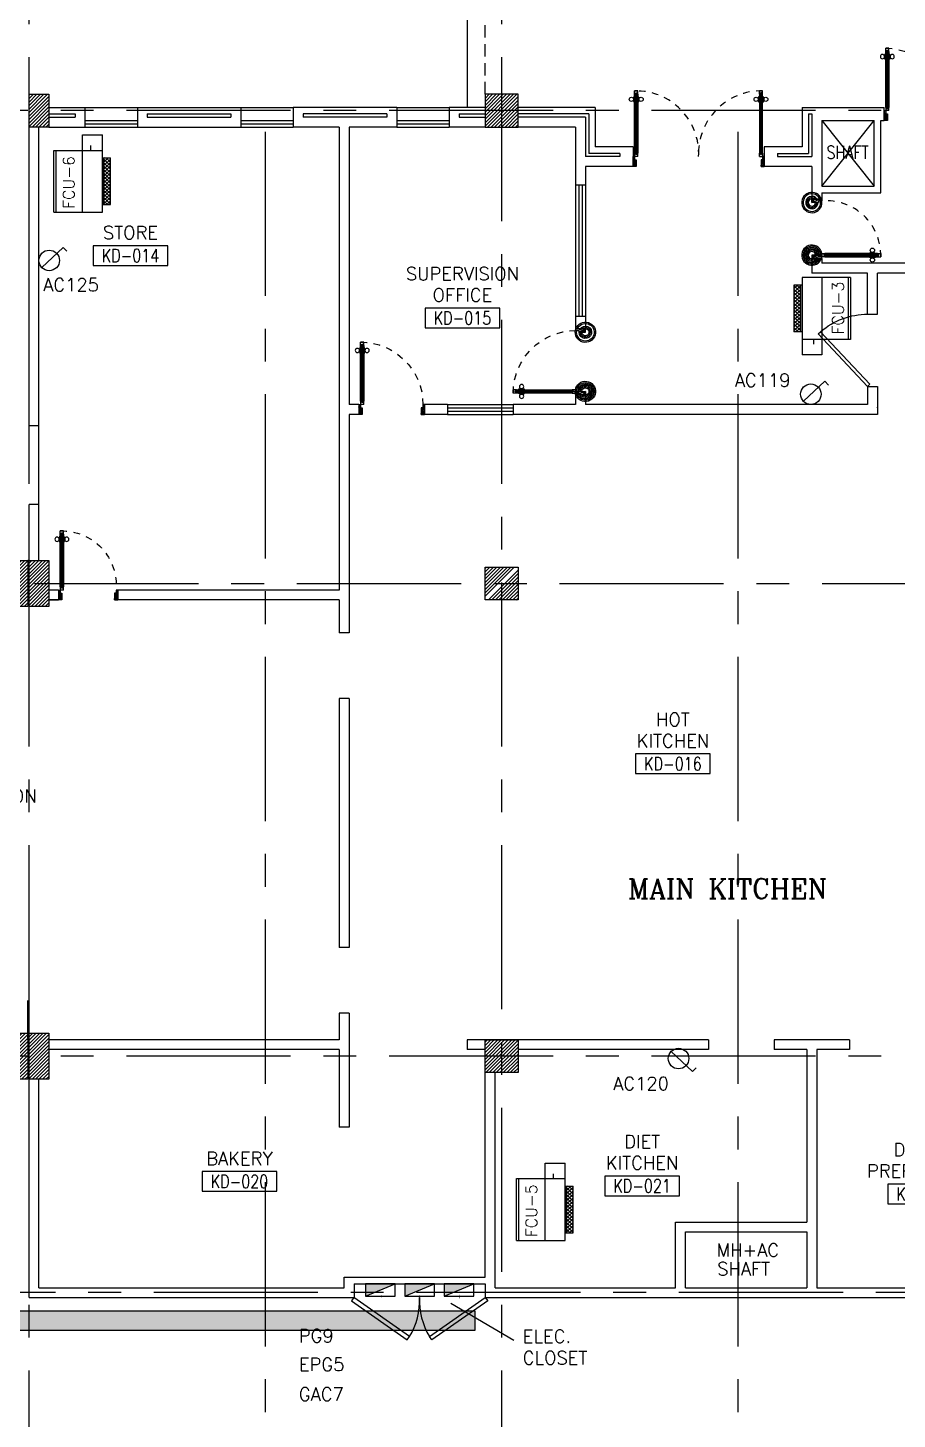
# Model space of a CAD drawing. Extents: x 417866.9 to 417960.2, y 43448 to 43538.2.
# Drawn here: x 417915.52 to 417928.76, y 43505.77 to 43526.96 of the extents above; entities that cross this region are included whole.
import ezdxf
from ezdxf.enums import TextEntityAlignment as Align

# ---------------------------------------------------------------- set-up
doc = ezdxf.new("R2010")
doc.units = 0
doc.header["$MEASUREMENT"] = 0
doc.header["$PDMODE"] = 3
doc.header["$PDSIZE"] = 0.1
for name, pattern in [('CENTERX2', [4, 2.5, -0.5, 0.5, -0.5]), ('HIDDEN', [0.375, 0.25, -0.125]), ('HIDDEN2', [0.1875, 0.125, -0.0625])]:
    doc.linetypes.add(name, pattern=pattern)
doc.layers.get('0').update_dxf_attribs({"color": 11, "linetype": 'CONTINUOUS'})
doc.layers.get('DEFPOINTS').update_dxf_attribs({"color": 11, "linetype": 'CONTINUOUS'})
for name, color, linetype in [('AX-DIM', 11, 'CONTINUOUS'), ('AXES', 11, 'CENTERX2'), ('BORDER', 11, 'CONTINUOUS'), ('CANOPY-LN', 11, 'CONTINUOUS'), ('COL', 11, 'CONTINUOUS'), ('DOOR', 11, 'CONTINUOUS'), ('DOOR-DIM', 11, 'CONTINUOUS'), ('E-HLINE', 3, 'HIDDEN'), ('E-PANELBX', 3, 'CONTINUOUS'), ('E-SOCKETS', 4, 'CONTINUOUS'), ('E-TRAY', 2, 'CONTINUOUS'), ('E-WI', 6, 'CONTINUOUS'), ('EJ', 11, 'CONTINUOUS'), ('FCU', 7, 'CONTINUOUS'), ('FHC', 11, 'CONTINUOUS'), ('HAT', 11, 'CONTINUOUS'), ('INSUL', 11, 'CONTINUOUS'), ('RM-BOX', 11, 'CONTINUOUS'), ('RM-NAME', 11, 'CONTINUOUS'), ('RM-NO', 11, 'CONTINUOUS'), ('SCD', 2, 'CONTINUOUS'), ('SHAFT', 11, 'CONTINUOUS'), ('WALL', 11, 'CONTINUOUS'), ('WIN', 11, 'CONTINUOUS')]:
    doc.layers.add(name, color=color, linetype=linetype)
doc.styles.add('ROMANC', font='romanc', dxfattribs={"height": 0.1})
doc.styles.add('ROMANS', font='ROMANS.shx', dxfattribs={"width": 0.6})
doc.dimstyles.new('STANDARD in', dxfattribs={"dimtxt": 0.2, "dimasz": 0.1, "dimexe": 0.07, "dimexo": 0.05, "dimgap": 0.1, "dimtad": 1, "dimdec": 0, "dimlfac": 1000, "dimzin": 0, "dimdsep": 46, "dimtxsty": 'ROMANS', "dimblk": 'ARCHTICK', "dimcen": 0.05, "dimdle": 0.05, "dimclrd": 7, "dimclre": 7, "dimclrt": 2, "dimadec": 0, "dimazin": 0, "dimtfac": 1, "dimtdec": 0, "dimtmove": 2, "dimatfit": 3, "dimldrblk": 'ARCHTICK', "dimfxl": 0, "dimtolj": 1, "dimtzin": 0, "dimarcsym": 0})

# ---------------------------------------------------------------- blocks, each defined once
blk = doc.blocks.new('DOOR90')
at = {"layer": 'DOOR', "color": 7, "linetype": 'ByBlock'}
for p, q in [((-150, 0), (0, 0)), ((-150, 0), (-150, -25)), ((0, -50), (-114, 0)), ((0, -50), (-40, 0)), ((0, -50), (0, 0)), ((-1000, -25), (-1050, -25)), ((-1050, -75), (-1050, -25)), ((-1050, -25), (-1050, -75)), ((-1000, -75), (-1050, -75)), ((-1000, -42), (-1020, -42)), ((-1020, -42), (-1020, -58)), ((-1000, -58), (-1020, -58)), ((-1000, -25), (-1000, -42)), ((-1000, -58), (-1000, -75)), ((-878, -18), (-968, -18)), ((-968, -25), (-968, -18)), ((-968, -75), (-968, -82)), ((-878, -82), (-968, -82)), ((-955, -9), (-890, -9)), ((-955, -18), (-955, -9)), ((-955, -18), (-890, -18)), ((-955, -82), (-890, -82)), ((-955, -82), (-955, -91)), ((-955, -91), (-890, -91)), ((-890, -18), (-890, -9)), ((-890, -82), (-890, -91)), ((-878, -25), (-878, -18)), ((-878, -75), (-878, -82)), ((-200, -25), (-150, -25)), ((-200, -42), (-200, -25)), ((-180, -42), (-200, -42)), ((-200, -58), (-180, -58)), ((-200, -75), (-200, -58)), ((-150, -75), (-200, -75)), ((-180, -58), (-180, -42)), ((-150, -25), (-100, -25)), ((-150, -75), (-150, -25)), ((-100, -25), (-100, -50)), ((0, -50), (-100, -37)), ((-100, -50), (0, -50)), ((-150, -875), (-100, -875)), ((-150, -900), (-150, -875)), ((-150, -900), (0, -900)), ((0, -900), (-150, -900)), ((0, -850), (-114, -900)), ((-100, -875), (-100, -850)), ((0, -850), (-100, -863)), ((-100, -850), (0, -850)), ((0, -850), (-40, -900)), ((0, -850), (0, -900))]:
    blk.add_line(p, q, dxfattribs=at)
at = {"layer": 'DOOR', "linetype": 'ByBlock'}
for p, q in [((-200, -25), (-1000, -25)), ((-200, -42), (-1000, -42)), ((-200, -58), (-1000, -58)), ((-1000, -75), (-200, -75))]:
    blk.add_line(p, q, dxfattribs=at)
at = {"layer": 'DOOR', "color": 7, "linetype": 'ByBlock'}
for centre in [(-923, 24), (-923, -124)]:
    blk.add_circle(centre, 32.4, dxfattribs=at)
for centre, radius, start, end in [((0, -50), 154, 161.1053, 166.2858), ((0, -50), 94.4, 148.0182, 180), ((0, -50), 134, 158.1598, 169.28), ((0, -50), 114, 154.0838, 167.3774), ((0, -50), 74.4, 137.7764, 180), ((0, -50), 54.4, 113.2074, 180), ((0, -50), 34.4, 90, 180), ((0, -50), 14.4, 90, 180), ((0, -850), 154, 193.7142, 198.8947), ((0, -850), 134, 190.72, 201.8402), ((0, -850), 94.4, 180, 211.9818), ((0, -850), 74.4, 180, 222.2236), ((0, -850), 54.4, 180, 246.7926), ((0, -850), 34.4, 180, 270), ((0, -850), 14.4, 180, 270)]:
    blk.add_arc(centre, radius, start, end, dxfattribs=at)
at = {"layer": 'DOOR', "linetype": 'HIDDEN', "ltscale": 0.5}
blk.add_arc((-222, -50), 828, 178.2701, 275.003, dxfattribs=at)
blk = doc.blocks.new('RM1')
at = {"layer": 'RM-BOX'}
blk.add_lwpolyline([(570, -200), (-570, -200), (-570, -500), (570, -500)], close=True, dxfattribs=at)
at = {"layer": 'RM-NAME', "style": 'ROMANS'}
for tag, p in [('ROOMNAME1', (0, 324)), ('ROOMNAME2', (0, 0))]:
    blk.add_attdef(tag, text='', height=200, dxfattribs=at).set_placement(p, align=Align.MIDDLE)
at = {"layer": 'RM-NO', "style": 'ROMANS', "width": 0.8}
blk.add_attdef('ROOMNO', text='', height=200, dxfattribs=at).set_placement((0, -350), align=Align.MIDDLE)
blk = doc.blocks.new('COL50')
at = {"layer": 'COL'}
blk.add_lwpolyline([(-250, 250), (-250, -250), (250, -250), (250, 250)], close=True, dxfattribs=at)
blk = doc.blocks.new('*X121')
at = {"color": 0}
for p, q in [((227929, 55147), (228383, 55601)), ((227929, 55200), (228330, 55601)), ((227929, 55253), (228276, 55601)), ((227929, 55306), (228223, 55601)), ((227929, 55359), (228170, 55601)), ((227929, 55412), (228117, 55601)), ((227929, 55465), (228064, 55601)), ((227929, 55518), (228011, 55601)), ((227929, 55571), (227958, 55601)), ((227936, 55101), (228429, 55594)), ((227989, 55101), (228429, 55541)), ((228042, 55101), (228429, 55488)), ((228095, 55101), (228429, 55435)), ((228148, 55101), (228429, 55382)), ((228201, 55101), (228429, 55329)), ((228254, 55101), (228429, 55276)), ((228307, 55101), (228429, 55223)), ((228360, 55101), (228429, 55170)), ((228413, 55101), (228429, 55117))]:
    blk.add_line(p, q, dxfattribs=at)
blk = doc.blocks.new('*X120')
at = {"color": 0}
for p, q in [((227929, 62360), (228370, 62801)), ((227929, 62413), (228317, 62801)), ((227929, 62466), (228264, 62801)), ((227929, 62519), (228211, 62801)), ((227929, 62572), (228158, 62801)), ((227929, 62625), (228105, 62801)), ((227929, 62678), (228052, 62801)), ((227929, 62731), (227999, 62801)), ((227929, 62784), (227946, 62801)), ((227976, 62301), (228429, 62753)), ((228029, 62301), (228429, 62700)), ((228082, 62301), (228429, 62647)), ((228135, 62301), (228429, 62594)), ((228188, 62301), (228429, 62541)), ((228241, 62301), (228429, 62488)), ((228294, 62301), (228429, 62435)), ((228347, 62301), (228429, 62382)), ((228400, 62301), (228429, 62329))]:
    blk.add_line(p, q, dxfattribs=at)
blk = doc.blocks.new('*X119')
at = {"color": 0}
for p, q in [((227929, 69519), (228411, 70001)), ((227929, 69572), (228358, 70001)), ((227929, 69625), (228305, 70001)), ((227929, 69678), (228251, 70001)), ((227929, 69731), (228198, 70001)), ((227929, 69784), (228145, 70001)), ((227929, 69837), (228092, 70001)), ((227929, 69890), (228039, 70001)), ((227929, 69943), (227986, 70001)), ((227964, 69501), (228429, 69966)), ((228017, 69501), (228429, 69913)), ((228070, 69501), (228429, 69860)), ((228123, 69501), (228429, 69807)), ((228176, 69501), (228429, 69754)), ((228229, 69501), (228429, 69701)), ((228282, 69501), (228429, 69648)), ((228335, 69501), (228429, 69595)), ((228388, 69501), (228429, 69542))]:
    blk.add_line(p, q, dxfattribs=at)
blk = doc.blocks.new('A$C010A25D0')
at = {"layer": 'DOOR', "color": 0, "linetype": 'ByBlock'}
for p, q in [((0, 2031), (0, 1981)), ((0, 1981), (0, 2031)), ((50, 2031), (0, 2031)), ((50, 1981), (0, 1981)), ((30, 2014), (30, 1998)), ((50, 2014), (30, 2014)), ((50, 1998), (30, 1998)), ((50, 2031), (50, 2014)), ((50, 1998), (50, 1981)), ((83, 2031), (83, 2038)), ((173, 2038), (83, 2038)), ((83, 1981), (83, 1974)), ((173, 1974), (83, 1974)), ((95, 2038), (95, 2047)), ((95, 2047), (160, 2047)), ((95, 2038), (160, 2038)), ((95, 1974), (95, 1965)), ((95, 1974), (160, 1974)), ((95, 1965), (160, 1965)), ((160, 2038), (160, 2047)), ((160, 1974), (160, 1965)), ((173, 2031), (173, 2038)), ((173, 1981), (173, 1974)), ((950, 2014), (950, 2031)), ((950, 2031), (1000, 2031)), ((970, 2014), (950, 2014)), ((950, 1981), (950, 1998)), ((950, 1998), (970, 1998)), ((1000, 1981), (950, 1981)), ((970, 1998), (970, 2014)), ((1000, 2056), (1000, 2031)), ((1000, 2056), (1150, 2056)), ((1000, 1981), (1000, 2031)), ((1000, 2031), (1050, 2031)), ((1050, 2031), (1050, 2006)), ((1050, 2006), (1150, 2006)), ((1150, 2006), (1150, 2056)), ((50, 131), (0, 131)), ((0, 131), (0, 81)), ((0, 81), (0, 131)), ((50, 81), (0, 81)), ((50, 114), (30, 114)), ((30, 98), (30, 114)), ((50, 98), (30, 98)), ((50, 114), (50, 131)), ((50, 81), (50, 98)), ((173, 138), (83, 138)), ((83, 131), (83, 138)), ((83, 81), (83, 74)), ((173, 74), (83, 74)), ((95, 147), (160, 147)), ((95, 138), (95, 147)), ((95, 138), (160, 138)), ((95, 74), (160, 74)), ((95, 74), (95, 65)), ((95, 65), (160, 65)), ((160, 138), (160, 147)), ((160, 74), (160, 65)), ((173, 131), (173, 138)), ((173, 81), (173, 74)), ((1000, 131), (950, 131)), ((950, 131), (950, 114)), ((950, 114), (970, 114)), ((970, 98), (950, 98)), ((950, 98), (950, 81)), ((950, 81), (1000, 81)), ((970, 114), (970, 98)), ((1000, 131), (1000, 81)), ((1000, 56), (1000, 81)), ((1000, 81), (1050, 81)), ((1000, 56), (1150, 56)), ((1050, 81), (1050, 106)), ((1050, 106), (1150, 106)), ((1150, 106), (1150, 56))]:
    blk.add_line(p, q, dxfattribs=at)
at = {"layer": 'DOOR', "linetype": 'ByBlock'}
for p, q in [((950, 2031), (50, 2031)), ((950, 2014), (50, 2014)), ((950, 1998), (50, 1998)), ((50, 1981), (950, 1981)), ((50, 131), (950, 131)), ((950, 114), (50, 114)), ((950, 98), (50, 98)), ((950, 81), (50, 81)), ((1150, 56), (1000, 56))]:
    blk.add_line(p, q, dxfattribs=at)
at = {"layer": 'DOOR', "color": 9, "linetype": 'ByBlock'}
for p, q in [((1150, 2006), (1037, 2056)), ((1150, 2006), (1050, 2019)), ((1150, 2006), (1110, 2056)), ((1150, 106), (1037, 56)), ((1150, 106), (1050, 93)), ((1150, 106), (1110, 56))]:
    blk.add_line(p, q, dxfattribs=at)
at = {"layer": 'DOOR', "color": 0, "linetype": 'ByBlock'}
for centre in [(128, 2079), (128, 1932), (128, 179), (128, 32)]:
    blk.add_circle(centre, 32.4, dxfattribs=at)
at = {"layer": 'DOOR', "linetype": 'HIDDEN', "ltscale": 0.5}
for centre, start, end in [((951, 2006), 178.494, 272.9568), ((951, 106), 87.0432, 181.506)]:
    blk.add_arc(centre, 951, start, end, dxfattribs=at)
at = {"layer": 'DOOR', "color": 9, "linetype": 'ByBlock'}
for centre, radius, start, end in [((1150, 2006), 154, 161.1053, 166.2858), ((1150, 2006), 134, 158.1598, 169.28), ((1150, 2006), 114, 154.0838, 167.3774), ((1150, 2006), 94.4, 148.0182, 180), ((1150, 2006), 74.4, 137.7764, 180), ((1150, 2006), 54.4, 113.2074, 180), ((1150, 2006), 34.4, 90, 180), ((1150, 2006), 14.4, 90, 180), ((1150, 106), 154, 193.7142, 198.8947), ((1150, 106), 134, 190.72, 201.8402), ((1150, 106), 114, 192.6226, 205.9162), ((1150, 106), 94.4, 180, 211.9818), ((1150, 106), 74.4, 180, 222.2236), ((1150, 106), 54.4, 180, 246.7926), ((1150, 106), 34.4, 180, 270), ((1150, 106), 14.4, 180, 270)]:
    blk.add_arc(centre, radius, start, end, dxfattribs=at)
at = {"layer": 'WALL'}
blk.add_line((1000, 56), (1150, 56), dxfattribs=at)
blk = doc.blocks.new('_ARCHTICK')
at = {"color": 0, "linetype": 'ByBlock', "const_width": 0.15}
blk.add_lwpolyline([(-0.5, -0.5), (0.5, 0.5)], dxfattribs=at)
blk = doc.blocks.new('*D149')
at = {"layer": 'AX-DIM', "color": 7, "lineweight": -2}
for p, q in [((417873.447, 43537.08), (417948.237, 43537.08)), ((417873.497, 43534.597), (417873.497, 43537.15)), ((417948.187, 43524.951), (417948.187, 43537.15))]:
    blk.add_line(p, q, dxfattribs=at)
at = {"layer": 'DEFPOINTS', "color": 0}
for p in [(417948.187, 43537.08), (417873.497, 43534.547), (417948.187, 43524.901)]:
    blk.add_point(p, dxfattribs=at)
at = {"layer": 'AX-DIM', "color": 7, "lineweight": -2, "xscale": 0.1, "yscale": 0.1, "zscale": 0.1, "rotation": 180}
blk.add_blockref('_ARCHTICK', (417873.497, 43537.08), dxfattribs=at)
at = {"layer": 'AX-DIM', "color": 7, "lineweight": -2, "xscale": 0.1, "yscale": 0.1, "zscale": 0.1}
blk.add_blockref('_ARCHTICK', (417948.187, 43537.08), dxfattribs=at)
at = {"layer": 'AX-DIM', "color": 2, "insert": (417910.842, 43537.28), "char_height": 0.2, "attachment_point": 5, "style": 'ROMANS'}
blk.add_mtext('\\A1;74690', dxfattribs=at)
blk = doc.blocks.new('C11')
at = {"layer": 'HAT'}
h = blk.add_hatch(dxfattribs=at)
h.set_pattern_fill('ANSI31', color=256, scale=300, style=0)
h.set_pattern_definition([(45, (-383765.23, -62181), (-26.5165043, 26.5165043), [])])
h.paths.add_polyline_path([(-20, 350), (-20, 700), (-320, 700), (-320, 350)])
h.paths.add_polyline_path([(-320, 0), (-20, 0), (-20, 350), (-320, 350)])
h = blk.add_hatch(dxfattribs=at)
h.set_pattern_fill('ANSI31', color=256, scale=300, style=0)
h.set_pattern_definition([(45, (-383445.23, -62181), (-26.5165043, 26.5165043), [])])
h.paths.add_polyline_path([(300, 350), (300, 700), (0, 700), (0, 350)])
h.paths.add_polyline_path([(0, 0), (300, 0), (300, 350), (0, 350)])
at = {"layer": 'COL'}
for points in [[(-20, 700), (-20, 0), (-320, 0), (-320, 700)], [(300, 700), (300, 0), (0, 0), (0, 700)]]:
    blk.add_lwpolyline(points, close=True, dxfattribs=at)
blk = doc.blocks.new('C-300')
at = {"layer": 'HAT', "linetype": 'ByBlock', "ltscale": 0.3}
h = blk.add_hatch(dxfattribs=at)
h.set_pattern_fill('ANSI31', color=8, scale=300, style=0)
h.set_pattern_definition([(45, (-258496.182, -82361.005), (-26.5165043, 26.5165043), [])])
h.paths.add_polyline_path([(300, 500), (0, 500), (0, 250), (300, 250)])
h.paths.add_polyline_path([(300, 250), (0, 250), (0, 0), (300, 0)])
at = {"layer": 'COL'}
blk.add_lwpolyline([(0, 500), (300, 500), (300, 0), (0, 0)], close=True, dxfattribs=at)
blk = doc.blocks.new('DOOR1000')
at = {"layer": 'DOOR', "color": 7, "linetype": 'ByBlock'}
for p, q in [((-150, 0), (0, 0)), ((-150, 0), (-150, -25)), ((0, -50), (-114, 0)), ((0, -50), (-40, 0)), ((0, -50), (0, 0)), ((-1100, -25), (-1100, -75)), ((-1100, -75), (-1100, -25)), ((-1050, -25), (-1100, -25)), ((-1050, -75), (-1100, -75)), ((-1070, -42), (-1070, -58)), ((-1050, -42), (-1070, -42)), ((-1050, -58), (-1070, -58)), ((-1050, -25), (-1050, -42)), ((-1050, -58), (-1050, -75)), ((-1018, -25), (-1018, -18)), ((-928, -18), (-1018, -18)), ((-1018, -75), (-1018, -82)), ((-928, -82), (-1018, -82)), ((-1005, -18), (-1005, -9)), ((-1005, -9), (-940, -9)), ((-1005, -18), (-940, -18)), ((-1005, -82), (-1005, -91)), ((-1005, -82), (-940, -82)), ((-1005, -91), (-940, -91)), ((-940, -18), (-940, -9)), ((-940, -82), (-940, -91)), ((-928, -25), (-928, -18)), ((-928, -75), (-928, -82)), ((-200, -25), (-150, -25)), ((-200, -42), (-200, -25)), ((-180, -42), (-200, -42)), ((-200, -58), (-180, -58)), ((-200, -75), (-200, -58)), ((-150, -75), (-200, -75)), ((-180, -58), (-180, -42)), ((-150, -25), (-100, -25)), ((-150, -75), (-150, -25)), ((-100, -25), (-100, -50)), ((0, -50), (-100, -37)), ((-100, -50), (0, -50)), ((-150, -975), (-100, -975)), ((-150, -1000), (-150, -975)), ((-150, -1000), (0, -1000)), ((0, -1000), (-150, -1000)), ((0, -950), (-114, -1000)), ((-100, -975), (-100, -950)), ((0, -950), (-100, -963)), ((-100, -950), (0, -950)), ((0, -950), (-40, -1000)), ((0, -950), (0, -1000))]:
    blk.add_line(p, q, dxfattribs=at)
at = {"layer": 'DOOR', "linetype": 'ByBlock'}
for p, q in [((-200, -25), (-1050, -25)), ((-200, -42), (-1050, -42)), ((-200, -58), (-1050, -58)), ((-1050, -75), (-200, -75))]:
    blk.add_line(p, q, dxfattribs=at)
at = {"layer": 'DOOR', "color": 7, "linetype": 'ByBlock'}
for centre in [(-973, 24), (-973, -124)]:
    blk.add_circle(centre, 32.4, dxfattribs=at)
for centre, radius, start, end in [((0, -50), 154, 161.1053, 166.2858), ((0, -50), 94.4, 148.0182, 180), ((0, -50), 134, 158.1598, 169.28), ((0, -50), 114, 154.0838, 167.3774), ((0, -50), 74.4, 137.7764, 180), ((0, -50), 54.4, 113.2074, 180), ((0, -50), 34.4, 90, 180), ((0, -50), 14.4, 90, 180), ((0, -950), 154, 193.7142, 198.8947), ((0, -950), 134, 190.72, 201.8402), ((0, -950), 94.4, 180, 211.9818), ((0, -950), 74.4, 180, 222.2236), ((0, -950), 54.4, 180, 246.7926), ((0, -950), 34.4, 180, 270), ((0, -950), 14.4, 180, 270)]:
    blk.add_arc(centre, radius, start, end, dxfattribs=at)
at = {"layer": 'DOOR', "linetype": 'HIDDEN', "ltscale": 0.5}
blk.add_arc((-150, -25), 950, 180, 270, dxfattribs=at)
blk = doc.blocks.new('*X252')
at = {"color": 0}
for p, q in [((23912, -1650), (23966, -1596)), ((23912, -1597), (23913, -1596)), ((23970, -1696), (23912, -1638)), ((23917, -1696), (23912, -1691)), ((23919, -1696), (24019, -1596)), ((24023, -1696), (23923, -1596)), ((23972, -1696), (24072, -1596)), ((24076, -1696), (23976, -1596)), ((24025, -1696), (24125, -1596)), ((24129, -1696), (24029, -1596)), ((24078, -1696), (24178, -1596)), ((24182, -1696), (24082, -1596)), ((24131, -1696), (24231, -1596)), ((24235, -1696), (24135, -1596)), ((24184, -1696), (24284, -1596)), ((24288, -1696), (24188, -1596)), ((24237, -1696), (24337, -1596)), ((24341, -1696), (24241, -1596)), ((24290, -1696), (24390, -1596)), ((24394, -1696), (24294, -1596)), ((24343, -1696), (24443, -1596)), ((24447, -1696), (24347, -1596)), ((24396, -1696), (24496, -1596)), ((24500, -1696), (24400, -1596)), ((24449, -1696), (24549, -1596)), ((24553, -1696), (24453, -1596)), ((24502, -1696), (24602, -1596)), ((24606, -1696), (24506, -1596)), ((24555, -1696), (24624, -1628)), ((24624, -1660), (24559, -1596)), ((24608, -1696), (24624, -1681)), ((24624, -1607), (24612, -1596))]:
    blk.add_line(p, q, dxfattribs=at)
blk = doc.blocks.new('E-PBX')
at = {"layer": 'E-PANELBX'}
h = blk.add_hatch(color=256, dxfattribs=at)
h.paths.add_polyline_path([(34, 190), (-225, 190), (34, 81)])
h.paths.add_polyline_path([(225, 190), (34, 190), (34, 81), (225, 0)])
blk.add_line((225, 0), (-225, 190), dxfattribs=at)
blk.add_lwpolyline([(-225, 190), (225, 190), (225, 0), (-225, 0)], close=True, dxfattribs=at)

msp = doc.modelspace()

# ---------------------------------------------------------------- hatches: boundary and pattern name
at = {"layer": 'HAT'}
h = msp.add_hatch(dxfattribs=at)
h.set_pattern_fill('ANGLE', color=256, style=0)
h.set_pattern_definition([(0, (0, 0), (0, 0.275), [0.2, -0.075]), (90, (0, 0), (-0.275, 2e-17), [0.2, -0.075])])
h.paths.add_polyline_path([(417922.3278, 43507.1193), (417915.3957, 43507.1193), (417915.1957, 43506.9193), (417915.1957, 43495.5569), (417915.4957, 43495.2569), (417920.9414, 43495.2569), (417920.9414, 43494.9569), (417905.0201, 43494.9569), (417904.7716, 43494.7083), (417904.7716, 43493.9249), (417904.1716, 43493.3249), (417898.5287, 43493.3249), (417898.5287, 43493.9249), (417903.923, 43493.9249), (417904.1716, 43494.1734), (417904.1716, 43494.9569), (417904.7716, 43495.5569), (417914.6471, 43495.5569), (417914.8957, 43495.8054), (417914.8957, 43507.0436), (417915.2714, 43507.4193), (417922.3278, 43507.4193)])

# ---------------------------------------------------------------- linework, layer by layer
at = {"layer": 'AXES'}
for p, q in [((417922.7366, 43460.01), (417922.7366, 43537.5491)), ((417915.5366, 43460.01), (417915.5366, 43537.1991)), ((417959.5194, 43525.6943), (417889.6966, 43525.6943)), ((417919.1366, 43466.8743), (417919.1366, 43525.6943)), ((417926.3366, 43466.8743), (417926.3366, 43525.6943)), ((417867.6171, 43518.4943), (417959.5152, 43518.4943)), ((417959.5194, 43511.2943), (417889.6966, 43511.2943)), ((417947.9366, 43507.6943), (417889.6966, 43507.6943))]:
    msp.add_line(p, q, dxfattribs=at)
at = {"layer": 'BORDER'}
msp.add_line((417922.2116, 43536.8943), (417922.2116, 43525.7443), dxfattribs=at)
at = {"layer": 'CANOPY-LN', "linetype": 'HIDDEN2', "ltscale": 1.5}
msp.add_line((417922.4866, 43525.9443), (417922.4866, 43528.0943), dxfattribs=at)
at = {"layer": 'COL'}
msp.add_lwpolyline([(417922.9866, 43525.4443), (417922.9866, 43525.9443), (417922.4866, 43525.9443), (417922.4866, 43525.4443)], close=True, dxfattribs=at)
at = {"layer": 'DOOR'}
msp.add_lwpolyline([(417927.5946, 43522.3285, -0.1793956), (417928.3116, 43522.5944)], format="xyb", dxfattribs=at)
msp.add_lwpolyline([(417927.5592, 43522.2932), (417927.5946, 43522.3285), (417928.347, 43521.5297), (417928.3116, 43521.4943), (417927.5592, 43522.2932)], close=True, dxfattribs=at)
at = {"layer": 'E-SOCKETS'}
for p, q in [((417915.7285, 43523.3067), (417916.0564, 43523.6119)), ((417916.0564, 43523.6119), (417916.1108, 43523.5534)), ((417927.3317, 43521.2691), (417927.6596, 43521.5743)), ((417927.6596, 43521.5743), (417927.714, 43521.5158)), ((417925.3166, 43511.3651), (417925.6444, 43511.0599)), ((417925.6444, 43511.0599), (417925.6989, 43511.1184))]:
    msp.add_line(p, q, dxfattribs=at)
for centre in [(417915.8429, 43523.4132), (417927.4461, 43521.3756), (417925.4309, 43511.2586)]:
    msp.add_circle(centre, 0.1562, dxfattribs=at)
at = {"layer": 'E-TRAY', "color": 4}
msp.add_lwpolyline([(417922.3278, 43507.1193), (417915.3957, 43507.1193), (417915.1957, 43506.9193), (417915.1957, 43495.5569), (417915.4957, 43495.2569), (417920.9414, 43495.2569), (417920.9414, 43494.9569), (417905.0201, 43494.9569), (417904.7716, 43494.7083), (417904.7716, 43493.9249), (417904.1716, 43493.3249), (417898.5287, 43493.3249), (417898.5287, 43493.9249), (417903.923, 43493.9249), (417904.1716, 43494.1734), (417904.1716, 43494.9569), (417904.7716, 43495.5569), (417914.6471, 43495.5569), (417914.8957, 43495.8054), (417914.8957, 43507.0436), (417915.2714, 43507.4193), (417922.3278, 43507.4193), (417922.3278, 43507.1193)], dxfattribs=at)
at = {"layer": 'E-WI', "color": 4}
for points in [[(417920.8946, 43507.6334, 0, 0.1162, 0), (417920.906, 43507.4013, 0, 0, 0), (417920.9129, 43507.0476, 0, 0, 0), (417920.3035, 43507.0457, 0, 0, 0)], [(417921.4779, 43507.6272, 0, 0.1162, 0), (417921.4892, 43507.3951, 0, 0, 0), (417921.4961, 43506.6059, 0, 0, 0), (417920.4754, 43506.604, 0, 0, 0)], [(417922.0857, 43507.6272, 0, 0.1162, 0), (417922.097, 43507.3951, 0, 0, 0), (417922.1039, 43506.1335, 0, 0, 0), (417920.5061, 43506.1316, 0, 0, 0)]]:
    msp.add_lwpolyline(points, format="xyseb", dxfattribs=at)
at = {"layer": 'FCU', "color": 3}
for p, q in [((417916.3521, 43525.0899), (417916.3521, 43525.3279)), ((417916.3521, 43525.3279), (417916.6521, 43525.3279)), ((417916.4772, 43525.0899), (417916.4772, 43525.1632)), ((417916.6521, 43525.0899), (417916.6521, 43525.3279)), ((417915.9471, 43524.1499), (417915.9471, 43525.0899)), ((417916.6521, 43524.9759), (417916.7771, 43524.9759)), ((417916.6771, 43524.2639), (417916.6771, 43524.9759)), ((417916.7771, 43524.2639), (417916.7771, 43524.9759)), ((417916.6521, 43524.2639), (417916.7771, 43524.2639)), ((417928.0169, 43523.1514), (417928.0169, 43522.2114)), ((417927.1869, 43523.0374), (417927.1869, 43522.3254)), ((417927.3119, 43523.0374), (417927.1869, 43523.0374)), ((417927.2869, 43523.0374), (417927.2869, 43522.3254)), ((417927.3119, 43522.3254), (417927.1869, 43522.3254)), ((417927.3119, 43522.2114), (417927.3119, 43521.9734)), ((417927.4869, 43522.2114), (417927.4869, 43522.1381)), ((417927.6119, 43522.2114), (417927.6119, 43521.9734)), ((417927.6119, 43521.9734), (417927.3119, 43521.9734)), ((417923.4007, 43509.4302), (417923.4007, 43509.6682)), ((417923.4007, 43509.6682), (417923.7007, 43509.6682)), ((417923.5257, 43509.4302), (417923.5257, 43509.5036)), ((417923.7007, 43509.4302), (417923.7007, 43509.6682)), ((417922.9957, 43508.4902), (417922.9957, 43509.4302)), ((417923.7007, 43509.3162), (417923.8257, 43509.3162)), ((417923.7257, 43508.6042), (417923.7257, 43509.3162)), ((417923.8257, 43508.6042), (417923.8257, 43509.3162)), ((417923.7007, 43508.6042), (417923.8257, 43508.6042))]:
    msp.add_line(p, q, dxfattribs=at)
at = {"layer": 'FCU', "color": 6}
for p, q in [((417915.9151, 43525.0899), (417916.6521, 43525.0899)), ((417915.9151, 43524.1499), (417915.9151, 43525.0899)), ((417916.3521, 43524.1499), (417916.3521, 43525.0899)), ((417916.6521, 43524.1499), (417916.6521, 43525.0899)), ((417915.9151, 43524.1499), (417916.6521, 43524.1499)), ((417927.3119, 43523.1514), (417927.3119, 43522.2114)), ((417928.0489, 43523.1514), (417927.3119, 43523.1514)), ((417927.6119, 43523.1514), (417927.6119, 43522.2114)), ((417928.0489, 43523.1514), (417928.0489, 43522.2114)), ((417928.0489, 43522.2114), (417927.3119, 43522.2114)), ((417922.9637, 43509.4302), (417923.7007, 43509.4302)), ((417922.9637, 43508.4902), (417922.9637, 43509.4302)), ((417923.4007, 43508.4902), (417923.4007, 43509.4302)), ((417923.7007, 43508.4902), (417923.7007, 43509.4302)), ((417922.9637, 43508.4902), (417923.7007, 43508.4902))]:
    msp.add_line(p, q, dxfattribs=at)
at = {"layer": 'FHC'}
msp.add_line((417928.4616, 43521.1693), (417928.4616, 43521.1793), dxfattribs=at)
at = {"layer": 'HAT'}
msp.add_line((417921.963, 43507.5343), (417922.9212, 43506.9713), dxfattribs=at)
at = {"layer": 'INSUL'}
for p, q in [((417915.8366, 43525.6443), (417916.2366, 43525.6443)), ((417915.8366, 43525.5943), (417916.2366, 43525.5943)), ((417916.2366, 43525.6443), (417916.2366, 43525.5943)), ((417917.3366, 43525.6443), (417918.6116, 43525.6443)), ((417917.3366, 43525.6443), (417917.3366, 43525.5943)), ((417917.3366, 43525.5943), (417918.6116, 43525.5943)), ((417918.6116, 43525.6443), (417918.6116, 43525.5943)), ((417920.9866, 43525.6443), (417919.7116, 43525.6443)), ((417919.7116, 43525.6443), (417919.7116, 43525.5943)), ((417920.9866, 43525.5943), (417919.7116, 43525.5943)), ((417920.9866, 43525.6443), (417920.9866, 43525.5943)), ((417922.0866, 43525.6443), (417922.4866, 43525.6443)), ((417922.0866, 43525.6443), (417922.0866, 43525.5943)), ((417922.0866, 43525.5943), (417922.4866, 43525.5943)), ((417924.0616, 43525.6443), (417922.9866, 43525.6443)), ((417924.0116, 43525.5943), (417922.9866, 43525.5943)), ((417924.0116, 43525.5943), (417924.0116, 43524.9943)), ((417924.0616, 43525.6443), (417924.0616, 43525.0443)), ((417927.4116, 43525.6443), (417927.4116, 43525.0443)), ((417927.4116, 43525.6443), (417927.4616, 43525.6443)), ((417927.4616, 43525.6443), (417927.4616, 43524.9943)), ((417924.5366, 43524.9943), (417924.0116, 43524.9943)), ((417924.5366, 43525.0443), (417924.0616, 43525.0443)), ((417924.5366, 43525.0443), (417924.5366, 43524.9943)), ((417926.9366, 43525.0443), (417926.9366, 43524.9943)), ((417926.9366, 43525.0443), (417927.4116, 43525.0443)), ((417926.9366, 43524.9943), (417927.4616, 43524.9943))]:
    msp.add_line(p, q, dxfattribs=at)
at = {"layer": 'SHAFT', "color": 251, "linetype": 'ByBlock'}
for p, q in [((417927.6116, 43524.5443), (417928.4116, 43525.5443)), ((417927.6116, 43525.5443), (417928.4116, 43524.5443))]:
    msp.add_line(p, q, dxfattribs=at)
at = {"layer": 'WALL'}
for p, q in [((417915.8366, 43525.7443), (417916.3866, 43525.7443)), ((417916.3866, 43525.7443), (417916.3866, 43525.4443)), ((417917.1866, 43525.7443), (417918.7616, 43525.7443)), ((417917.1866, 43525.7443), (417917.1866, 43525.4443)), ((417918.7616, 43525.7443), (417918.7616, 43525.4443)), ((417921.1366, 43525.7443), (417919.5616, 43525.7443)), ((417919.5616, 43525.7443), (417919.5616, 43525.4443)), ((417921.1366, 43525.7443), (417921.1366, 43525.4443)), ((417921.9366, 43525.7443), (417921.9366, 43525.4443)), ((417922.4866, 43525.7443), (417921.9366, 43525.7443)), ((417924.1616, 43525.7443), (417922.9866, 43525.7443)), ((417924.1616, 43525.7443), (417924.1616, 43525.1443)), ((417927.3116, 43525.7443), (417927.6116, 43525.7443)), ((417927.3116, 43525.7443), (417927.3116, 43525.1443)), ((417927.6116, 43525.7443), (417928.5616, 43525.7443)), ((417928.5616, 43525.5443), (417928.5616, 43525.7443)), ((417915.5366, 43522.1693), (417915.5366, 43525.4443)), ((417915.6866, 43520.8943), (417915.6866, 43525.4443)), ((417915.8366, 43525.4443), (417916.3866, 43525.4443)), ((417917.1866, 43525.4443), (417918.7616, 43525.4443)), ((417920.2616, 43525.4443), (417919.5616, 43525.4443)), ((417920.2616, 43525.4443), (417920.2616, 43518.3943)), ((417920.4116, 43525.4443), (417920.4116, 43521.2193)), ((417921.1366, 43525.4443), (417920.4116, 43525.4443)), ((417922.4866, 43525.4443), (417921.9366, 43525.4443)), ((417923.8616, 43525.4443), (417922.9866, 43525.4443)), ((417923.8616, 43525.4443), (417923.8616, 43524.5626)), ((417927.6116, 43525.5443), (417927.6116, 43524.5443)), ((417927.6116, 43525.5443), (417928.4116, 43525.5443)), ((417928.4116, 43524.5443), (417928.4116, 43525.5443)), ((417928.5116, 43524.4443), (417928.5116, 43525.5443)), ((417928.5116, 43525.5443), (417928.5616, 43525.5443)), ((417924.7366, 43525.1443), (417924.1616, 43525.1443)), ((417924.7366, 43525.1443), (417924.7366, 43524.8443)), ((417926.7366, 43525.1443), (417926.7366, 43524.8443)), ((417927.3116, 43525.1443), (417926.7366, 43525.1443)), ((417924.7366, 43524.8443), (417924.0116, 43524.8443)), ((417924.0116, 43524.8443), (417924.0116, 43524.5626)), ((417927.4616, 43524.8443), (417926.7366, 43524.8443)), ((417927.4616, 43524.8443), (417927.4616, 43524.3443)), ((417924.0116, 43524.5574), (417923.8616, 43524.5574)), ((417927.6116, 43524.5443), (417928.4116, 43524.5443)), ((417927.6116, 43524.5443), (417928.4116, 43524.5443)), ((417927.4616, 43524.3443), (417927.4616, 43524.3443)), ((417927.6116, 43524.3443), (417927.4616, 43524.3443)), ((417927.6116, 43524.4443), (417928.5116, 43524.4443)), ((417927.6116, 43524.4443), (417927.6116, 43524.3443)), ((417927.4616, 43523.4443), (417927.4616, 43523.2193)), ((417927.6116, 43523.4443), (417927.4616, 43523.4443)), ((417927.6116, 43523.4443), (417927.6116, 43523.3693)), ((417935.3066, 43523.3693), (417927.6116, 43523.3693)), ((417928.3116, 43523.2193), (417927.4616, 43523.2193)), ((417928.3116, 43522.5944), (417928.3116, 43523.2193)), ((417934.4866, 43523.2193), (417928.4616, 43523.2193)), ((417928.4616, 43522.5943), (417928.4616, 43523.2193)), ((417923.8616, 43522.5574), (417923.8616, 43522.3693)), ((417924.0116, 43522.5574), (417923.8616, 43522.5574)), ((417924.0116, 43522.5574), (417924.0116, 43522.3693)), ((417928.3116, 43522.5943), (417928.4616, 43522.5943)), ((417923.8616, 43522.3693), (417924.0116, 43522.3693)), ((417915.5366, 43520.8943), (417915.5366, 43522.1693)), ((417923.8616, 43521.3693), (417923.8616, 43521.2193)), ((417923.8616, 43521.3693), (417924.0116, 43521.3693)), ((417924.0116, 43521.3693), (417924.0116, 43521.2193)), ((417928.3116, 43521.4943), (417928.3116, 43521.2193)), ((417928.3116, 43521.4943), (417928.4616, 43521.4943)), ((417928.3116, 43521.4943), (417928.3116, 43521.2193)), ((417928.3116, 43521.4943), (417928.4616, 43521.4943)), ((417928.4616, 43521.4943), (417928.4616, 43521.0693)), ((417920.5616, 43521.2193), (417920.4116, 43521.2193)), ((417920.5616, 43521.2193), (417920.4116, 43521.2193)), ((417920.5616, 43521.2193), (417920.5616, 43521.0693)), ((417921.9114, 43521.2193), (417921.5616, 43521.2193)), ((417921.5616, 43521.2193), (417921.5616, 43521.0693)), ((417921.9114, 43521.2193), (417921.9114, 43521.0693)), ((417922.9114, 43521.2193), (417922.9114, 43521.0693)), ((417923.8616, 43521.2193), (417922.9114, 43521.2193)), ((417928.3116, 43521.2193), (417924.0116, 43521.2193)), ((417920.5616, 43521.0693), (417920.4116, 43521.0693)), ((417920.4116, 43521.0693), (417920.4116, 43517.7443)), ((417921.9114, 43521.0693), (417921.5616, 43521.0693)), ((417928.4616, 43521.0693), (417922.9114, 43521.0693)), ((417923.8616, 43521.0693), (417923.4616, 43521.0693)), ((417915.6866, 43520.8943), (417915.5366, 43520.8943)), ((417915.5366, 43518.7443), (417915.5366, 43519.6943)), ((417915.6866, 43519.6943), (417915.5366, 43519.6943)), ((417915.6866, 43518.8443), (417915.6866, 43519.6943)), ((417915.5366, 43518.8443), (417915.5166, 43518.8443)), ((417915.9866, 43518.3943), (417915.8366, 43518.3943)), ((417915.9866, 43518.3943), (417915.8366, 43518.3943)), ((417915.9866, 43518.3943), (417915.9866, 43518.2443)), ((417916.8866, 43518.3943), (417916.8866, 43518.2443)), ((417920.2616, 43518.3943), (417916.8866, 43518.3943)), ((417915.5366, 43517.2943), (417915.5366, 43518.2443)), ((417915.9866, 43518.2443), (417915.8366, 43518.2443)), ((417915.9866, 43518.2443), (417915.8366, 43518.2443)), ((417915.8366, 43518.2443), (417915.9866, 43518.2443)), ((417920.2616, 43518.2443), (417916.8866, 43518.2443)), ((417920.2616, 43518.2443), (417920.2616, 43517.7443)), ((417920.4116, 43517.7443), (417920.2616, 43517.7443)), ((417920.4116, 43516.7443), (417920.2616, 43516.7443)), ((417920.2616, 43516.7443), (417920.2616, 43512.9476)), ((417920.4116, 43516.7443), (417920.4116, 43512.9476)), ((417920.4116, 43512.9476), (417920.2616, 43512.9476)), ((417915.5166, 43511.5443), (417915.5166, 43512.1443)), ((417915.5366, 43511.5443), (417915.5366, 43512.1443)), ((417920.4116, 43511.9476), (417920.2616, 43511.9476)), ((417920.2616, 43511.9476), (417920.2616, 43511.5443)), ((417920.4116, 43511.9476), (417920.4116, 43510.2126)), ((417920.2616, 43511.5443), (417915.8366, 43511.5443)), ((417920.2616, 43511.3943), (417915.8366, 43511.3943)), ((417920.2616, 43511.3943), (417920.2616, 43510.2126)), ((417925.8866, 43511.5443), (417922.2116, 43511.5443)), ((417922.2116, 43511.5443), (417922.2116, 43511.3943)), ((417922.4866, 43511.3943), (417922.2116, 43511.3943)), ((417925.8866, 43511.3943), (417922.9866, 43511.3943)), ((417925.8866, 43511.5443), (417925.8866, 43511.3943)), ((417928.0366, 43511.5443), (417926.8866, 43511.5443)), ((417926.8866, 43511.5443), (417926.8866, 43511.3943)), ((417927.3866, 43511.3943), (417926.8866, 43511.3943)), ((417927.3866, 43511.3943), (417927.3866, 43508.7693)), ((417927.5366, 43511.3943), (417927.5366, 43507.7693)), ((417928.0366, 43511.3943), (417927.5366, 43511.3943)), ((417928.0366, 43511.5443), (417928.0366, 43511.3943)), ((417915.5366, 43507.6193), (417915.5366, 43511.0443)), ((417922.4866, 43507.9293), (417922.4866, 43511.0443)), ((417922.6366, 43507.7693), (417922.6366, 43511.0443)), ((417915.6866, 43507.7693), (417915.6866, 43510.9443)), ((417920.4116, 43510.2126), (417920.2616, 43510.2126)), ((417925.3866, 43507.7693), (417925.3866, 43508.7693)), ((417925.3866, 43508.7693), (417927.3866, 43508.7693)), ((417925.5366, 43507.7693), (417925.5366, 43508.6193)), ((417925.5366, 43508.6193), (417927.3866, 43508.6193)), ((417927.3866, 43508.6193), (417927.3866, 43507.7693)), ((417920.3366, 43507.9293), (417922.4866, 43507.9293)), ((417920.3366, 43507.7693), (417920.3366, 43507.9293)), ((417920.4866, 43507.8293), (417922.4866, 43507.8293)), ((417920.4866, 43507.8293), (417922.4866, 43507.8293)), ((417920.4866, 43507.8293), (417920.4866, 43507.6193)), ((417922.4866, 43507.8193), (417922.4866, 43507.8293)), ((417922.4866, 43507.8293), (417922.4866, 43507.6193)), ((417915.5366, 43507.6193), (417920.4866, 43507.6193)), ((417915.6866, 43507.7693), (417920.3366, 43507.7693)), ((417922.4866, 43507.6193), (417922.7366, 43507.6193)), ((417922.6366, 43507.7693), (417925.3866, 43507.7693)), ((417922.7366, 43507.6193), (417929.8616, 43507.6193)), ((417925.5366, 43507.7693), (417927.3866, 43507.7693)), ((417927.5366, 43507.7693), (417931.0616, 43507.7693))]:
    msp.add_line(p, q, dxfattribs=at)
for points in [[(417920.4828, 43507.6193), (417920.4466, 43507.5673), (417921.2978, 43506.9742), (417921.334, 43507.0262)], [(417922.4866, 43507.6193), (417922.5229, 43507.5673), (417921.6716, 43506.9742), (417921.6354, 43507.0262)]]:
    msp.add_lwpolyline(points, close=True, dxfattribs=at)
for centre, start, end in [((417920.4466, 43507.5673), 328.62591, 2.86757), ((417922.5229, 43507.5673), 177.13243, 211.37409)]:
    msp.add_arc(centre, 1.0394, start, end, dxfattribs=at)
at = {"layer": 'WIN'}
for p, q in [((417916.3866, 43525.7443), (417917.1866, 43525.7443)), ((417918.7616, 43525.7443), (417919.5616, 43525.7443)), ((417921.1366, 43525.7443), (417921.9366, 43525.7443)), ((417916.3866, 43525.5443), (417917.1866, 43525.5443)), ((417916.3866, 43525.4943), (417917.1866, 43525.4943)), ((417916.3866, 43525.4443), (417917.1866, 43525.4443)), ((417918.7616, 43525.5443), (417919.5616, 43525.5443)), ((417918.7616, 43525.4943), (417919.5616, 43525.4943)), ((417918.7616, 43525.4443), (417919.5616, 43525.4443)), ((417921.1366, 43525.5443), (417921.9366, 43525.5443)), ((417921.1366, 43525.4943), (417921.9366, 43525.4943)), ((417921.1366, 43525.4443), (417921.9366, 43525.4443)), ((417923.8616, 43524.5574), (417923.8616, 43522.5574)), ((417923.9116, 43524.5574), (417923.9116, 43522.5574)), ((417923.9616, 43524.5574), (417923.9616, 43522.5574)), ((417924.0116, 43524.5574), (417924.0116, 43522.5574)), ((417921.9114, 43521.2193), (417922.9114, 43521.2193)), ((417921.9114, 43521.1693), (417922.9114, 43521.1693)), ((417921.9114, 43521.1193), (417922.9114, 43521.1193)), ((417921.9114, 43521.0693), (417922.9114, 43521.0693))]:
    msp.add_line(p, q, dxfattribs=at)
at = {"layer": 'WIN', "color": 97}
msp.add_line((417915.6866, 43519.6943), (417915.6866, 43520.8943), dxfattribs=at)

# ---------------------------------------------------------------- block references
at = {"layer": 'COL', "linetype": 'ByBlock', "xscale": 0.001000000047497451, "yscale": 0.0009999999892897904, "zscale": 0.001}
msp.add_blockref('C-300', (417915.5366, 43525.4443), dxfattribs=at)
at = {"layer": 'COL', "xscale": -0.001000000047497451, "yscale": 0.0009999999892897904, "zscale": 0.001}
for p in [(417922.7366, 43518.4943), (417922.7366, 43511.2943)]:
    msp.add_blockref('COL50', p, dxfattribs=at)
at = {"layer": 'DOOR', "yscale": 0.0009999999892897904, "zscale": 0.001}
for p, xscale, rotation in [((417928.5616, 43525.5443), -0.0009999999892897904, 90), ((417924.0116, 43521.3693), -0.001000000047497451, 180), ((417920.5616, 43521.0693), -0.0009999999892897904, 90)]:
    msp.add_blockref('DOOR1000', p, dxfattribs=dict(at, xscale=xscale, rotation=rotation))
at = {"layer": 'DOOR', "color": 0, "yscale": 0.0009999999892897904, "zscale": 0.001}
for name, p, xscale, rotation in [('A$C010A25D0', (417924.6807, 43525.9947), 0.0009999999892897904, 270), ('DOOR90', (417927.4616, 43523.4443), 0.001000000047497451, 180)]:
    msp.add_blockref(name, p, dxfattribs=dict(at, xscale=xscale, rotation=rotation))
at = {"layer": 'DOOR-DIM', "xscale": -0.0009999999892897904, "yscale": 0.0009999999892897904, "zscale": 0.001, "rotation": 90}
msp.add_blockref('DOOR90', (417915.9867, 43518.2443), dxfattribs=at)
at = {"layer": 'E-PANELBX', "xscale": -0.0009999999892897904, "yscale": 0.0009999999892897904, "zscale": 0.001}
for p in [(417920.8866, 43507.6393), (417921.4866, 43507.6393), (417922.0866, 43507.6393)]:
    msp.add_blockref('E-PBX', p, dxfattribs=at)
at = {"layer": 'EJ', "color": 2, "linetype": 'ByBlock', "xscale": 0.001000000047497451, "yscale": 0.0009999999892897904, "zscale": 0.001}
for p in [(417915.5366, 43518.1443), (417915.5366, 43510.9443)]:
    msp.add_blockref('C11', p, dxfattribs=at)
at = {"layer": 'FCU', "color": 11, "xscale": 0.001000002026557922, "yscale": 0.001000002026557922, "zscale": 0.001}
for p, rotation in [((417915.0812, 43500.3521), 90), ((417928.8829, 43546.9492), 270), ((417922.1298, 43484.6925), 90)]:
    msp.add_blockref('*X252', p, dxfattribs=dict(at, rotation=rotation))
at = {"layer": 'HAT', "xscale": 0.001000000047497451, "yscale": 0.0009999999892897904, "zscale": 0.001}
for name in ['*X119', '*X120', '*X121']:
    msp.add_blockref(name, (417694.5581, 43455.9433), dxfattribs=at)
for p, values in [((417917.0809, 43523.8372), {'ROOMNO': 'KD-014', 'ROOMNAME2': 'STORE'}), ((417914.7735, 43514.9326), {'ROOMNO': 'KD-013', 'ROOMNAME2': 'AREA', 'ROOMNAME1': 'DISTRIBUTION'}), ((417924.8757, 43509.6703), {'ROOMNO': 'KD-021', 'ROOMNAME2': 'KITCHEN', 'ROOMNAME1': 'DIET'}), ((417918.7407, 43509.7378), {'ROOMNO': 'KD-020', 'ROOMNAME2': 'BAKERY'})]:
    msp.add_blockref('RM1', p, dxfattribs=at).add_auto_attribs(values)
at = {"layer": 'RM-NAME', "xscale": 0.001000000047497451, "yscale": 0.0009999999892897904, "zscale": 0.001}
msp.add_blockref('RM1', (417922.1383, 43522.8872), dxfattribs=at).add_auto_attribs({'ROOMNO': 'KD-015', 'ROOMNAME2': 'OFFICE', 'ROOMNAME1': 'SUPERVISION'})
at = {"layer": 'WALL', "xscale": 0.001000000047497451, "yscale": 0.0009999999892897904, "zscale": 0.001}
for p, values in [((417925.3446, 43516.0984), {'ROOMNO': 'KD-016', 'ROOMNAME2': 'KITCHEN', 'ROOMNAME1': 'HOT'}), ((417929.1893, 43509.547), {'ROOMNO': 'KD-011', 'ROOMNAME2': 'PREPARATION', 'ROOMNAME1': 'DRINKS'})]:
    msp.add_blockref('RM1', p, dxfattribs=at).add_auto_attribs(values)

# ---------------------------------------------------------------- texts
at = {"layer": 'E-HLINE', "color": 4, "style": 'ROMANS'}
for s, p in [('PG9', (417919.6455, 43506.9364)), ('EPG5', (417919.6455, 43506.5009)), ('GAC7', (417919.6455, 43506.0469))]:
    msp.add_text(s, height=0.2, dxfattribs=at).set_placement(p)
at = {"layer": 'E-SOCKETS', "style": 'ROMANS'}
for s, p in [('AC125', (417915.7515, 43522.9434)), ('AC119', (417926.2875, 43521.4895)), ('AC120', (417924.4352, 43510.7776))]:
    msp.add_text(s, height=0.2, dxfattribs=at).set_placement(p)
at = {"layer": 'HAT', "style": 'ROMANS'}
for s, p in [('ELEC. ', (417923.0566, 43506.9287)), ('CLOSET', (417923.0566, 43506.6014))]:
    msp.add_text(s, height=0.2, dxfattribs=at).set_placement(p)
at = {"layer": 'RM-NAME', "style": 'ROMANS', "width": 0.8}
msp.add_text('SHAFT', height=0.2, dxfattribs=at).set_placement((417928.0058, 43525.0594), align=Align.MIDDLE)
at = {"layer": 'RM-NAME', "style": 'ROMANC'}
msp.add_text('MAIN KITCHEN', height=0.3, dxfattribs=at).set_placement((417926.1772, 43513.8476), align=Align.MIDDLE)
at = {"layer": 'SCD', "style": 'ROMANS', "width": 1}
for s, p in [('FCU-6', (417916.1405, 43524.601)), ('FCU-3', (417927.8606, 43522.6884)), ('FCU-5', (417923.1891, 43508.9414))]:
    msp.add_text(s, height=0.175, rotation=90, dxfattribs=at).set_placement(p, align=Align.MIDDLE)
at = {"layer": 'SHAFT', "style": 'ROMANS'}
for s, p in [('MH+AC', (417926.4871, 43508.3429)), ('SHAFT', (417926.4224, 43508.0572))]:
    msp.add_text(s, height=0.2, dxfattribs=at).set_placement(p, align=Align.MIDDLE)

# ---------------------------------------------------------------- dimensions: what is measured, and where the dimension line sits
at = {"layer": 'AX-DIM'}
dim = msp.add_linear_dim(base=(417948.1866, 43537.0798), p1=(417873.4966, 43534.5472), p2=(417948.1866, 43524.9014), dimstyle='STANDARD in', dxfattribs=at)
dim.commit()
dim.dimension.update_dxf_attribs({"geometry": '*D149', "text_midpoint": (417910.8416, 43537.2798)})

doc.saveas('drawing.dxf')
